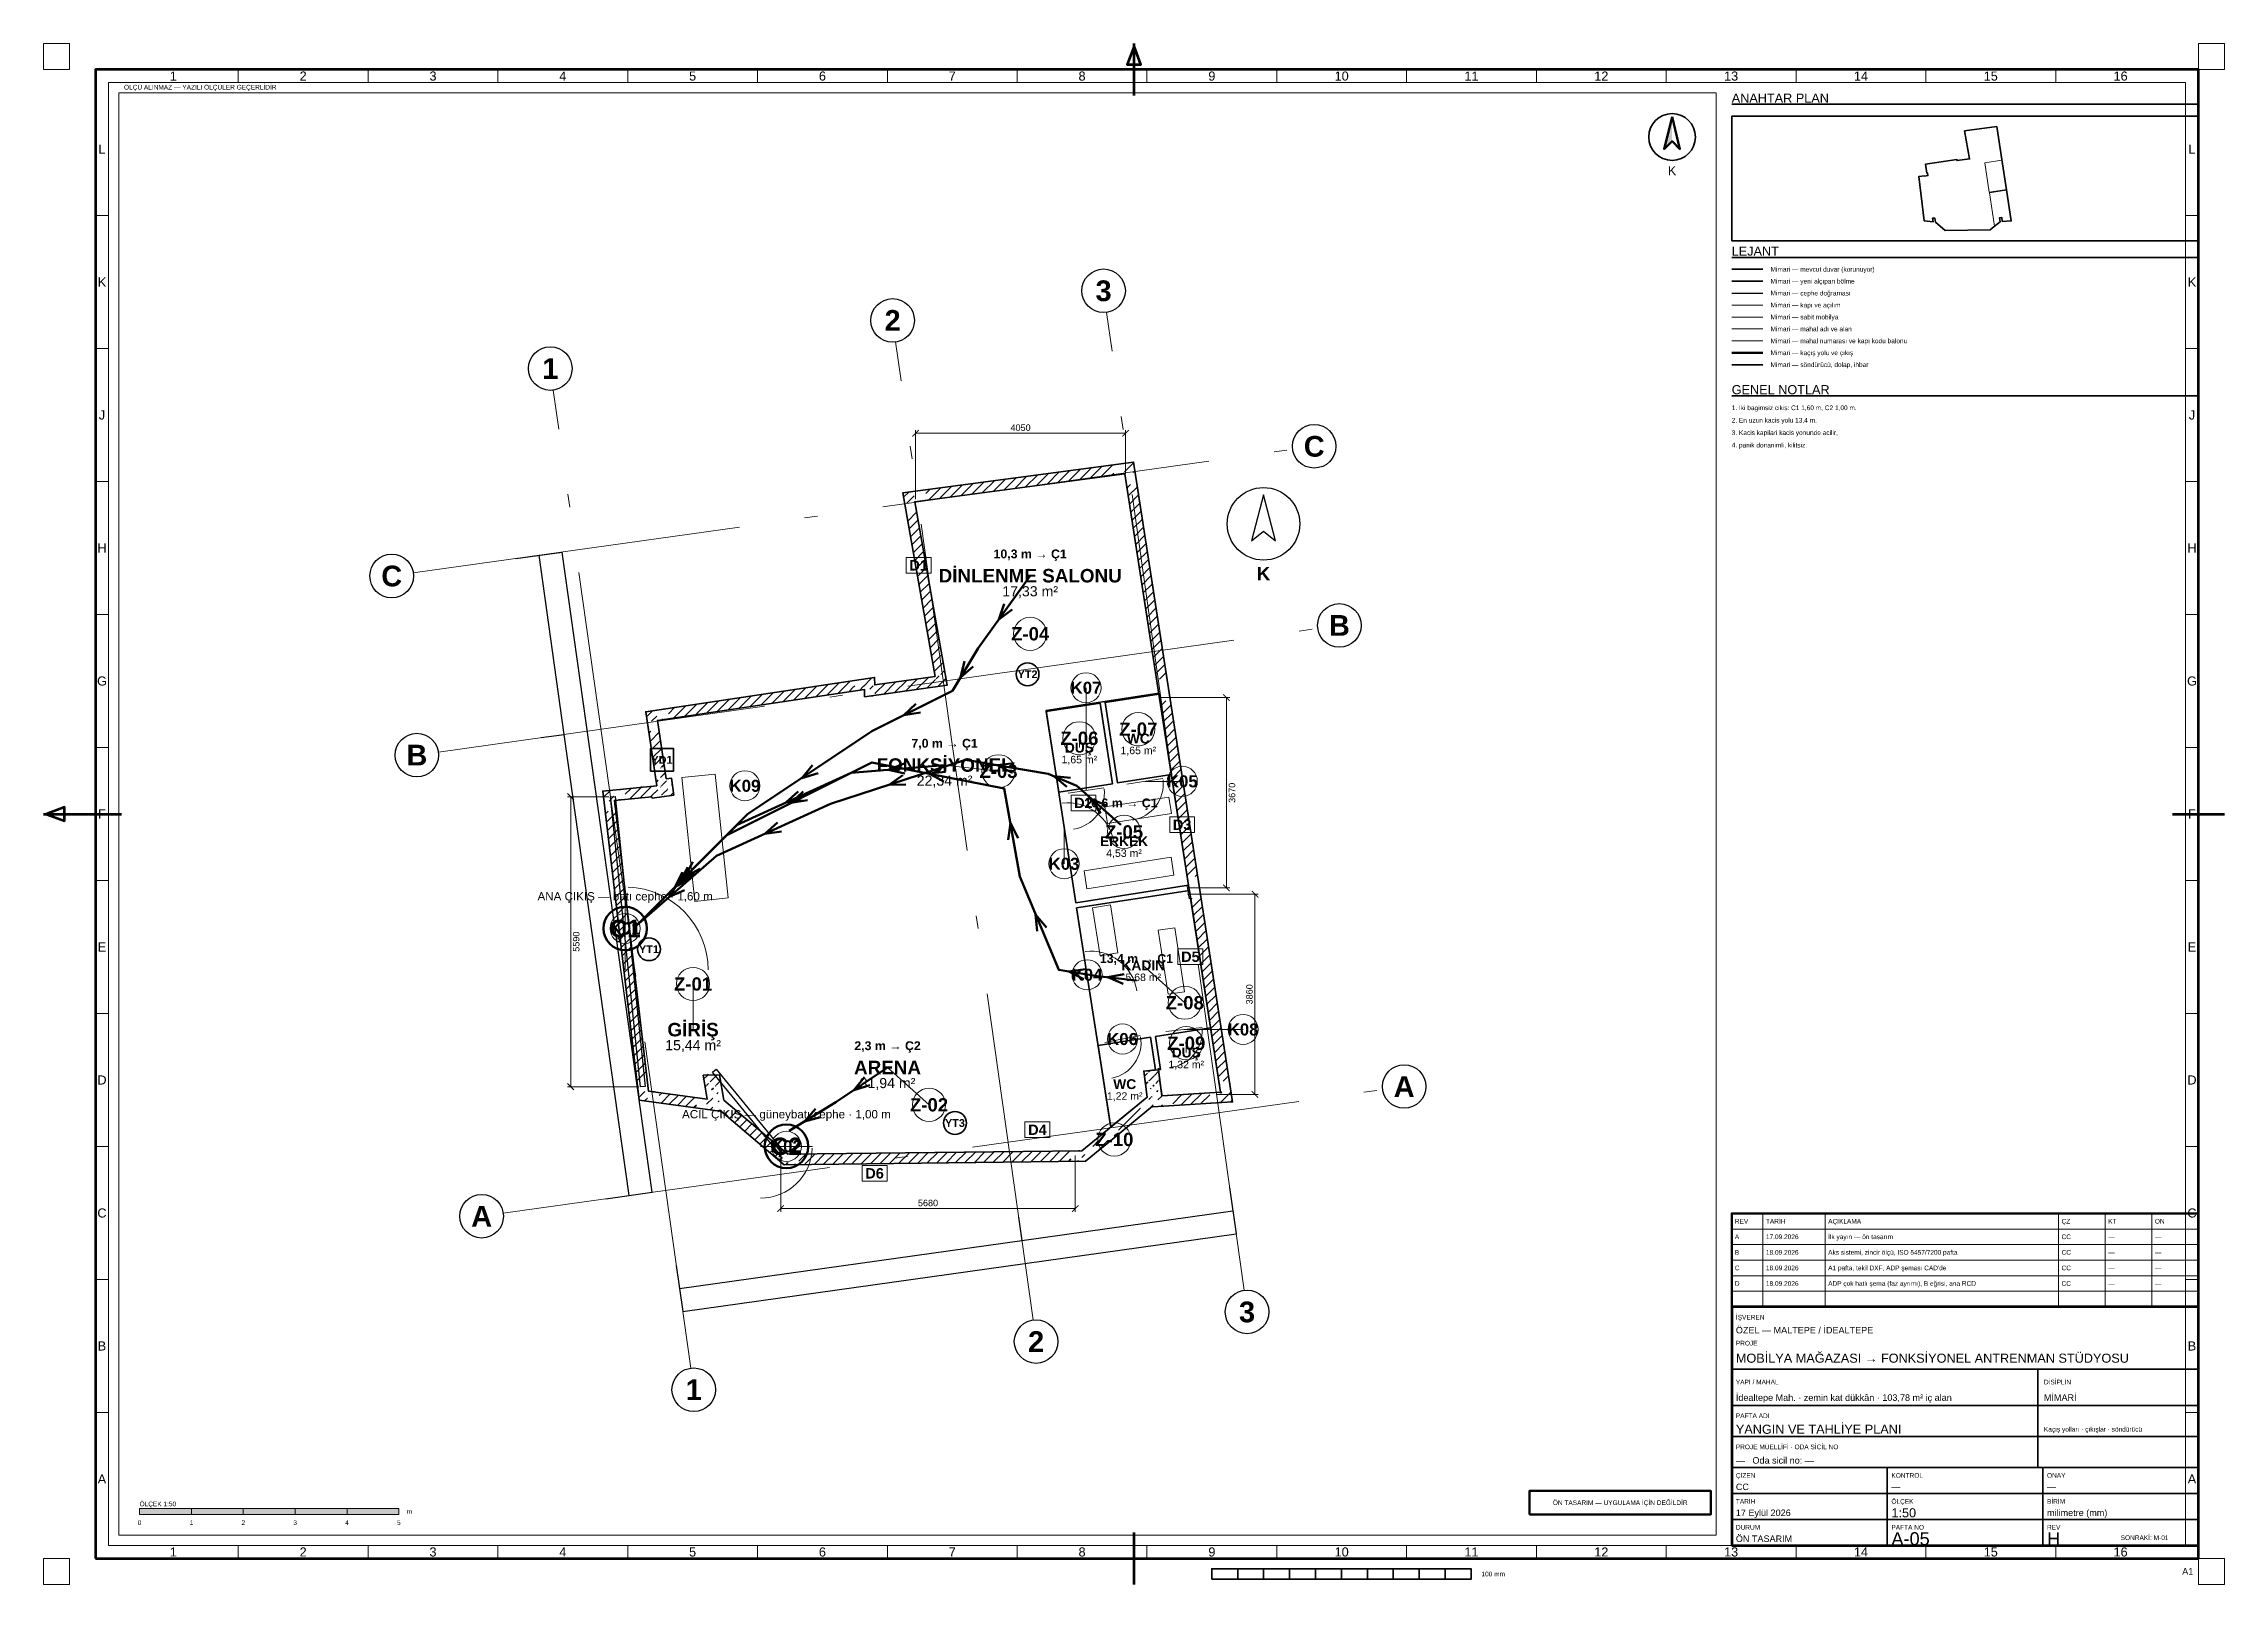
# Paper-space layout 'A-05 YANGIN VE TAHLİYE PLANI' of a CAD drawing. Header units: millimetres. Extents: x 0 to 841, y 0 to 594.
# The model-space entities are those that its viewports show. They can reach past a viewport. Long polylines and large blocks are cut down to what shows.
import ezdxf
from ezdxf.enums import TextEntityAlignment as Align

# ---------------------------------------------------------------- set-up
doc = ezdxf.new("R2010")
doc.units = ezdxf.units.MM
doc.linetypes.add('DASHDOT', pattern=[3.556, 2.54, -0.508, 0, -0.508])
for name, color, linetype, lineweight in [('A-CEPHE', 5, 'Continuous', 25), ('A-DUVAR-MEVCUT', 8, 'Continuous', 35), ('A-DUVAR-YENI', 1, 'Continuous', 35), ('A-KAPI', 8, 'Continuous', 18), ('A-MAHAL', 250, 'Continuous', 18), ('A-MOBILYA', 9, 'Continuous', 18), ('A-YANGIN-EKIP', 1, 'Continuous', 35), ('A-YANGIN-KACIS', 3, 'Continuous', 50), ('A-YAZI', 7, 'Continuous', 13), ('G-AKS-BALON', 8, 'Continuous', 25), ('G-AKS-HAT', 8, 'DASHDOT', 18), ('G-ANTET', 7, 'Continuous', 25), ('G-CERCEVE', 7, 'Continuous', 70), ('G-KUZEY', 7, 'Continuous', 25), ('G-OLCU', 7, 'Continuous', 13), ('G-OLCU-ZINCIR', 7, 'Continuous', 13), ('G-PAFTA-ZON', 8, 'Continuous', 13), ('G-YAZI', 7, 'Continuous', 18)]:
    doc.layers.add(name, color=color, linetype=linetype, lineweight=lineweight)
doc.layers.add('G-VIEWPORT', color=251, linetype='Continuous', lineweight=13, plot=False)
doc.styles.add('GYM', font='arial.ttf')
doc.styles.add('GYM-B', font='arialbd.ttf')
doc.styles.add('OpenSansCondensed-Light', font='OpenSansCondensed-Light.ttf')
doc.dimstyles.new('EZDXF', dxfattribs={"dimtxt": 0.25, "dimasz": 0.175, "dimexe": 0.375, "dimexo": 0.125, "dimgap": 0.1, "dimtad": 1, "dimlfac": 100, "dimzin": 12, "dimdsep": 46, "dimtxsty": 'OpenSansCondensed-Light', "dimblk": 'ARCHTICK', "dimcen": 2.5, "dimazin": 3, "dimtfac": 0.5, "dimtmove": 2, "dimatfit": 3})
doc.dimstyles.new('GYM-50', dxfattribs={"dimscale": 50, "dimtxt": 2.5, "dimasz": 2.5, "dimexe": 1.25, "dimexo": 1.5, "dimgap": 0.9, "dimtad": 1, "dimdec": 0, "dimtxsty": 'GYM', "dimblk": 'ARCHTICK', "dimcen": 2.5, "dimclrd": 7, "dimclre": 7, "dimclrt": 7, "dimazin": 3, "dimtfac": 1, "dimtmove": 0, "dimatfit": 3, "dimlwd": 18, "dimlwe": 13})

# ---------------------------------------------------------------- blocks, each defined once
blk = doc.blocks.new('G_KUZEY')
blk.add_lwpolyline([(0, 560), (-230, -330), (0, -140), (230, -330)], close=True)
blk.add_circle((0, 0), 700)
at = {"style": 'GYM-B'}
blk.add_text('K', height=260, dxfattribs=at).set_placement((0, -960), align=Align.MIDDLE_CENTER)
blk = doc.blocks.new('_ARCHTICK')
at = {"color": 0, "linetype": 'BYBLOCK', "const_width": 0.15}
blk.add_lwpolyline([(-0.5, -0.5), (0.5, 0.5)], dxfattribs=at)

msp = doc.modelspace()

# ---------------------------------------------------------------- hatches: boundary and pattern name
at = {"layer": 'A-DUVAR-MEVCUT'}
h = msp.add_hatch(dxfattribs=at)
h.set_pattern_fill('ANSI31', scale=40)
h.paths.add_polyline_path([(755.9, 6839.6), (760.1, 6814), (957.4615, 6846.37962), (953.2615, 6871.97962)])
h.paths.add_polyline_path([(970.1, 6843.47545), (760.1, 6814), (755.9, 6839.6), (550.1, 6819.23615), (550.1, 7020.21287), (588.37327, 7024), (970.1, 7024)])
h.paths.add_polyline_path([(760.1, 6814), (1177.6, 6872.6), (1149.80064, 7070.65857), (732.30064, 7012.05857)])
h.paths.add_polyline_path([(1148.79926, 7082.6), (1177.6, 6872.6), (967.6, 6843.12455), (967.6, 7082.6)])
h.paths.add_polyline_path([(1177.6, 6872.6), (1133, 7197.8), (934.85479, 7170.6251), (979.45479, 6845.4251)])
h.paths.add_polyline_path([(998.71736, 7407.8), (1032.1, 7184.8), (1133, 7197.8), (1161.80074, 6987.8), (923, 6987.8), (923, 7407.8)])
h.paths.add_polyline_path([(1133, 7197.8), (1032.1, 7184.8), (1057.65684, 6986.4396), (1158.55684, 6999.4396)])
h.paths.add_polyline_path([(1000.66343, 7394.8), (1032.1, 7184.8), (1133, 7197.8), (1163.58364, 6974.8), (822.1, 6974.8), (822.1, 7047.12719), (850.06655, 7049.89447), (822.1, 7236.71433), (822.1, 7394.8)])
h.paths.add_polyline_path([(1032.1, 7184.8), (863.6, 8310.4), (665.80397, 8280.79034), (834.30397, 7155.19034)])
h.paths.add_polyline_path([(1073.6, 8341.83924), (863.6, 8310.4), (895.03657, 8100.4), (692.80804, 8100.4), (653.6, 8362.31433), (653.6, 8481.18967), (915.50741, 8520.4), (1073.6, 8520.4)])
h.paths.add_polyline_path([(863.6, 8310.4), (4855.3, 8908), (4825.68788, 9105.79566), (833.98788, 8508.19566)])
h.paths.add_polyline_path([(4645.3, 9078.78967), (4907.20741, 9118), (5050.72489, 9118), (5053.40565, 8996.24161), (5065.3, 8997.89562), (5065.3, 8795.97116), (4858.4, 8767.2), (4855.3, 8908), (4645.3, 8876.56076)])
h.paths.add_polyline_path([(4855.3, 8908), (4858.4, 8767.2), (5058.35154, 8771.60234), (5055.25154, 8912.40234)])
h.paths.add_polyline_path([(5068.4, 8977.2), (5068.4, 8796.40224), (4858.4, 8767.2), (4855.3, 8908), (4648.4, 8877.02487), (4648.4, 8977.2)])
h.paths.add_polyline_path([(4858.4, 8767.2), (6449.1, 8988.4), (6421.55341, 9186.49388), (4830.85341, 8965.29388)])
h.paths.add_polyline_path([(6412.11555, 9198.4), (6449.1, 8988.4), (6239.1, 8959.19776), (6239.1, 9198.4)])
h.paths.add_polyline_path([(6449.1, 8988.4), (5826, 12526.4), (5629.03136, 12491.71058), (6252.13136, 8953.71058)])
h.paths.add_polyline_path([(6036, 12554.40138), (5826, 12526.4), (5862.98445, 12316.4), (5659.90644, 12316.4), (5616, 12565.70346), (5616, 12700.16874), (5887.72105, 12736.4), (6036, 12736.4)])
h.paths.add_polyline_path([(5826, 12526.4), (9875.8, 13066.4), (9849.36597, 13264.64541), (5799.56597, 12724.64541)])
h.paths.add_polyline_path([(9908.3115, 12856.4), (9875.8, 13066.4), (9665.8, 13038.39862), (9665.8, 13240.16874), (9937.52105, 13276.4), (10045.67113, 13276.4), (10085.8, 13017.19747), (10085.8, 12856.4)])
h.paths.add_polyline_path([(9875.8, 13066.4), (10521.21197, 8897.52123), (10718.85739, 8928.12004), (10073.44542, 13096.99881)])
h.paths.add_polyline_path([(10553.73829, 8687.52123), (10521.21197, 8897.52123), (10488.70047, 9107.52123), (10691.0831, 9107.52123), (10718.85634, 8928.12685), (10731.21197, 8848.35507), (10731.21197, 8687.52123)])
h.paths.add_polyline_path([(10521.21197, 8897.52123), (11110.70061, 5091.60025), (11308.34393, 5122.21268), (10718.85528, 8928.13366)])
h.paths.add_polyline_path([(11143.22349, 4881.60025), (11110.70061, 5091.60025), (11078.17429, 5301.60025), (11280.55908, 5301.60025), (11308.34393, 5122.21268), (11320.70061, 5042.42563), (11320.70061, 4881.60025)])
h.paths.add_polyline_path([(11110.70061, 5091.60025), (11722.09975, 1143.79998), (11919.74355, 1174.40925), (11308.34442, 5122.20951)])
h.paths.add_polyline_path([(11512.09975, 1130.5534), (11722.09975, 1143.79998), (11689.57687, 1353.79998), (11891.96116, 1353.79998), (11932.09975, 1094.62537), (11932.09975, 956.64906), (11569.86991, 933.79998), (11512.09975, 933.79998)])
h.paths.add_polyline_path([(11722.09975, 1143.79998), (10588.6, 1072.3), (10601.19077, 872.69671), (11734.69052, 944.1967)])
h.paths.add_polyline_path([(10378.6, 1282.3), (10561.73131, 1282.3), (10588.6, 1072.3), (10798.6, 1085.54658), (10798.6, 885.14908), (10436.37017, 862.3), (10413.83831, 862.3), (10411.93809, 877.15172), (10393.83456, 862.3), (10378.6, 862.3)])
h.paths.add_polyline_path([(10588.6, 1072.3), (10524, 1577.2), (10325.61719, 1551.81769), (10390.21719, 1046.91769)])
h.paths.add_polyline_path([(10314, 1367.2), (10314, 1558.4237), (10524, 1577.2), (10550.86869, 1367.2)])
h.paths.add_polyline_path([(10524, 1577.2), (10238.8, 1551.7), (10256.61114, 1352.49467), (10541.81114, 1377.99467)])
h.paths.add_polyline_path([(10448.8, 1341.7), (10265.66869, 1341.7), (10238.8, 1551.7), (10448.8, 1570.4763)])
h.paths.add_polyline_path([(10238.8, 1551.7), (10303.4, 1046.8), (10501.78281, 1072.18231), (10437.18281, 1577.08231)])
h.paths.add_polyline_path([(10093.4, 874.52078), (10303.4, 1046.8), (10276.53131, 1256.8), (10513.4, 1256.8), (10513.4, 867.15896), (10414.0187, 860.89009), (10411.93809, 877.15172), (10362.7513, 836.8), (10093.4, 836.8)])
h.paths.add_polyline_path([(10303.4, 1046.8), (9540.39155, 420.84523), (9667.24235, 266.22027), (10430.25079, 892.17505)])
h.paths.add_polyline_path([(9330.39155, 248.48705), (9540.39155, 420.84523), (9750.39155, 593.12445), (9750.39155, 334.43399), (9667.25972, 266.23453), (9599.77378, 210.84523), (9330.39155, 210.84523)])
h.paths.add_polyline_path([(9540.39155, 420.84523), (9046.39991, 15.4), (9173.28544, -139.19645), (9667.27708, 266.24878)])
h.paths.add_polyline_path([(9256.39991, -70.97998), (9119.02362, -183.73201), (8836.39991, -187.16739), (8836.39991, 12.84738), (9046.39991, 15.4), (9256.39991, 187.75817)])
h.paths.add_polyline_path([(9046.39991, 15.4), (3378.1, -53.5), (3380.53088, -253.48523), (9048.83079, -184.58523)])
h.paths.add_polyline_path([(3588.1, -250.96216), (3305.96755, -254.39157), (3168.1, -137.88881), (3168.1, 123.95713), (3378.1, -53.5), (3588.1, -50.94738)])
h.paths.add_polyline_path([(3378.1, -53.5), (2141.7, 991.3), (2012.61127, 838.53842), (3249.01127, -206.26158)])
h.paths.add_polyline_path([(1931.7, 796.08633), (1931.7, 1201.3), (2106.4269, 1201.3), (2141.7, 991.3), (2351.7, 813.84287), (2351.7, 781.3), (2080.34632, 781.3), (2063.38451, 795.63331), (2065.78953, 781.3), (2040.70597, 781.3)])
h.paths.add_polyline_path([(2141.7, 991.3), (2059.9, 1478.3), (1862.66297, 1445.17066), (1944.46297, 958.17066)])
h.paths.add_polyline_path([(1849.9, 1268.3), (1849.9, 1473.66617), (2059.9, 1478.3), (2095.1731, 1268.3)])
h.paths.add_polyline_path([(2059.9, 1478.3), (1747.2, 1471.4), (1751.6121, 1271.44867), (2064.3121, 1278.34867)])
h.paths.add_polyline_path([(1957.2, 1261.4), (1782.43643, 1261.4), (1747.2, 1471.4), (1957.2, 1476.03383)])
h.paths.add_polyline_path([(1747.2, 1471.4), (1824.2, 1012.5), (2021.44265, 1045.59585), (1944.44265, 1504.49585)])
h.paths.add_polyline_path([(2034.2, 1222.5), (2034.2, 802.5), (1884.41791, 802.5), (1614.2, 839.15424), (1614.2, 1040.98586), (1824.2, 1012.5), (1788.96357, 1222.5)])
h.paths.add_polyline_path([(1824.2, 1012.5), (688.9, 1166.5), (662.01681, 968.315), (1797.31681, 814.315)])
h.paths.add_polyline_path([(664.28409, 1376.5), (688.9, 1166.5), (898.9, 1138.01414), (898.9, 956.5), (749.11791, 956.5), (508.31777, 989.16381), (478.9, 1240.12882), (478.9, 1376.5)])
h.paths.add_polyline_path([(688.9, 1166.5), (32.3, 6768), (-166.33998, 6744.7157), (490.26002, 1143.2157)])
h.paths.add_polyline_path([(242.3, 6788.77944), (32.3, 6768), (56.91591, 6558), (-144.45343, 6558), (-177.7, 6841.62882), (-177.7, 6948.19728), (123.49059, 6978), (242.3, 6978)])
h.paths.add_polyline_path([(32.3, 6768), (755.9, 6839.6), (736.20624, 7038.62803), (12.60624, 6967.02803)])
h.paths.add_polyline_path([(965.9, 6842.88594), (760.1, 6814), (755.9, 6839.6), (545.9, 6818.82056), (545.9, 7019.79728), (847.09059, 7049.6), (965.9, 7049.6)])

# ---------------------------------------------------------------- linework, layer by layer
at = {"layer": 'A-CEPHE'}
for points in [[(-44.75972, 6835.35588), (44.75972, 6844.64412), (624.75972, 1254.64412), (535.24028, 1245.35588)], [(3274.7883, 28.54425), (3205.2117, -28.54425), (1925.2117, 1531.45575), (1994.7883, 1588.54425)]]:
    msp.add_lwpolyline(points, close=True, dxfattribs=at)
at = {"layer": 'A-DUVAR-MEVCUT'}
for points in [[(850.06655, 7049.89447), (636.19468, 8478.58391), (5050.25338, 9139.41551), (5053.40565, 8996.24161), (6216.16446, 9157.93285), (5592.86181, 12697.08349), (10043.48371, 13290.52905), (10718.85634, 8928.12685), (11308.34393, 5122.21268), (11953.26152, 957.98393), (10414.0187, 860.89009), (10411.93809, 877.15172), (9667.25972, 266.23453), (9119.02362, -183.73201), (3305.96755, -254.39157), (2063.38451, 795.63331), (2066.37374, 777.81824), (508.31777, 989.16381), (-190.04858, 6946.9754)], [(755.9, 6839.6), (760.1, 6814), (1177.6, 6872.6), (1133, 7197.8), (1032.1, 7184.8), (863.6, 8310.4), (4855.3, 8908), (4858.4, 8767.2), (6449.1, 8988.4), (5826, 12526.4), (9875.8, 13066.4), (10521.21197, 8897.52123), (11110.70061, 5091.60025), (11722.09975, 1143.79998), (10588.6, 1072.3), (10524, 1577.2), (10238.8, 1551.7), (10303.4, 1046.8), (9540.39155, 420.84523), (9046.39991, 15.4), (3378.1, -53.5), (2141.7, 991.3), (2059.9, 1478.3), (1747.2, 1471.4), (1824.2, 1012.5), (688.9, 1166.5), (32.3, 6768)]]:
    msp.add_lwpolyline(points, close=True, dxfattribs=at)
at = {"layer": 'A-DUVAR-YENI'}
for points in [[(8930.5, 4795.6), (11104.4, 5132.3), (10530.7, 8838.2), (8357, 8498.9)], [(8359.63796, 8481.86573), (9397.30877, 8642.50464), (9637.64804, 7089.99763), (8600.06013, 6929.37155)], [(10533.7597, 8818.43543), (10774.09896, 7265.92841), (9736.47089, 7105.29612), (9496.13163, 8657.80313)], [(9603.6, 472.7), (10303.4, 1046.8), (10238.8, 1551.7), (10524, 1577.2), (10588.6, 1072.3), (11722.1, 1143.8), (11119.9, 5032.3), (8946.3, 4695.3)], [(10303.4, 1046.8), (9634.05044, 497.68085), (9600.5238, 492.46201), (9358.88817, 2044.76779), (10368.63975, 2201.94811), (10466.6872, 1572.07561), (10238.8, 1551.7)], [(10558.66058, 1306.30024), (10524, 1577.2), (10518.6784, 1598.06857), (10541.29725, 1580.38314), (10565.99976, 1584.22839), (10467.44979, 2217.32911), (11530.22557, 2382.76331), (11722.1, 1143.8), (10595.02255, 1072.70513)]]:
    msp.add_lwpolyline(points, close=True, dxfattribs=at)
at = {"layer": 'A-KAPI'}
for p, q in [((9917.12007, 7082.45496), (10608.87993, 7189.54504)), ((8781.12007, 6906.45496), (9472.87993, 7013.54504)), ((8771.84363, 5822.29723), (8634.15637, 6711.70277)), ((240, 3500), (240, 5100)), ((9215.84363, 2962.29723), (9078.15637, 3851.70277)), ((9487.90509, 2099.81993), (10174.09491, 2238.18007)), ((10668.18123, 2313.98587), (11363.81877, 2392.01413)), ((2850, 100), (3850, 100))]:
    msp.add_line(p, q, dxfattribs=at)
for centre, radius, start, end in [((9917.12007, 7082.45496), 700, -81.2, 6.8), ((8781.12007, 6906.45496), 700, -81.2, 6.8), ((8771.84363, 5822.29723), 900, 8.8, 96.8), ((240, 3500), 1600, 0, 88), ((9215.84363, 2962.29723), 900, 8.8, 96.8), ((9487.90509, 2099.81993), 700, -78.6, 9.4), ((10668.18123, 2313.98587), 700, -83.6, 4.4), ((2850, 100), 1000, -90, -2)]:
    msp.add_arc(centre, radius, start, end, dxfattribs=at)
at = {"layer": 'A-MAHAL'}
for p, q in [((9127, 6960), (9127, 8940)), ((10135.11529, 7961.86577), (10135.11529, 8141.86577)), ((8998.66203, 7785.93168), (8998.66203, 7965.93168)), ((6400, 7450), (7439.23048, 7330)), ((2550, 7050), (2550, 7050)), ((10263, 7136), (10983, 7136)), ((8703, 6267), (8703, 5547)), ((9859.90516, 5981.42476), (9859.90516, 6161.42476)), ((240, 4300), (240, 4300)), ((9147, 3407), (9147, 3407)), ((10231.05136, 3588.43966), (11031.05136, 2868.43966)), ((1550, 2350), (1550, 3230)), ((9831, 2169), (9831, 2169)), ((11016, 2353), (12156, 2353)), ((11059.72246, 1907.69884), (11059.72246, 2087.69884)), ((5300, 1620), (6100, 900)), ((3350, 100), (3350, 100))]:
    msp.add_line(p, q, dxfattribs=at)
for points in [[(5660, 11150), (6140, 11150), (6140, 11450), (5660, 11450)], [(8837.46134, 6570), (9317.46134, 6570), (9317.46134, 6870), (8837.46134, 6870)], [(10740, 6150), (11220, 6150), (11220, 6450), (10740, 6450)], [(10900, 3604.92268), (11380, 3604.92268), (11380, 3904.92268), (10900, 3904.92268)], [(7950, 270), (8430, 270), (8430, 570), (7950, 570)], [(4810, -570), (5290, -570), (5290, -270), (4810, -270)]]:
    msp.add_lwpolyline(points, close=True, dxfattribs=at)
for centre, radius in [((8050, 9980), 320), ((9127, 8940), 290), ((10135.11529, 8141.86577), 320), ((8998.66203, 7965.93168), 320), ((7439.23048, 7330), 320), ((2550, 7050), 290), ((10983, 7136), 290), ((9859.90516, 6161.42476), 320), ((8703, 5547), 290), ((240, 4300), 290), ((1550, 3230), 320), ((9147, 3407), 290), ((11031.05136, 2868.43966), 320), ((12156, 2353), 290), ((9831, 2169), 290), ((11059.72246, 2087.69884), 320), ((6100, 900), 320), ((9673.01863, 232.83984), 320), ((3350, 100), 290)]:
    msp.add_circle(centre, radius, dxfattribs=at)
at = {"layer": 'A-MOBILYA'}
for points in [[(1977.78546, 7277.39803), (1331.34623, 7209.45452), (1582.21454, 4822.60197), (2228.65377, 4890.54548)], [(9489.35099, 6642.46888), (9538.32954, 6326.23938), (10773.60105, 6517.56185), (10724.6225, 6833.79135)], [(9088.02588, 5411.53909), (9141.59617, 5065.66307), (10821.56543, 5325.86162), (10767.99514, 5671.73765)], [(9599.46699, 4752.47771), (9253.63184, 4698.64419), (9397.44426, 3774.77028), (9743.27941, 3828.60381)], [(10836.46976, 4315.03583), (10520.27762, 4265.81661), (10712.54022, 3030.69107), (11028.73235, 3079.91029)]]:
    msp.add_lwpolyline(points, close=True, dxfattribs=at)
at = {"layer": 'A-YANGIN-EKIP'}
msp.add_lwpolyline([(730, 7330), (1170, 7330), (1170, 7770), (730, 7770)], close=True, dxfattribs=at)
for centre in [(8000, 9200), (700, 3900), (6600, 550)]:
    msp.add_circle(centre, 220, dxfattribs=at)
at = {"layer": 'A-YANGIN-KACIS'}
for p, q in [((7445.37713, 10253.52798), (7546.58535, 10559.96356)), ((7445.37713, 10253.52798), (7702.42433, 10448.65)), ((6706.29066, 9136.31669), (6784.97729, 9449.29318)), ((6706.29066, 9136.31669), (6948.48873, 9349.59109)), ((5614.21111, 8409.08688), (5846.45844, 8633.15618)), ((5614.21111, 8409.08688), (5932.54599, 8462.08476)), ((3650.23095, 7200.15396), (3853.53907, 7450.77655)), ((3650.23095, 7200.15396), (3959.7703, 7291.4297)), ((5320.62176, 7360.05181), (5619.78814, 7481.0698)), ((5320.62176, 7360.05181), (5635.69227, 7290.22024)), ((5328.91084, 7069.06701), (5592.08235, 7255.84663)), ((6098.36353, 7284.6346), (6419.21247, 7319.30197)), ((6098.36353, 7284.6346), (6382.36297, 7131.36951)), ((7422.50942, 7444.95154), (7742.32943, 7488.09128)), ((7422.50942, 7444.95154), (7710.46248, 7299.25009)), ((8508.93562, 7234.4451), (8756.31596, 7027.20408)), ((8508.93562, 7234.4451), (8830.20211, 7203.88836)), ((3336.13403, 6725.51547), (3577.06956, 6940.21513)), ((3336.13403, 6725.51547), (3656.31741, 6765.86986)), ((3439.00311, 6719.50155), (3671.82716, 6942.97153)), ((3439.00311, 6719.50155), (3757.47352, 6771.67881)), ((5328.91084, 7069.06701), (5651.59229, 7073.81624)), ((9240.02919, 6794.09189), (9407.76251, 6518.39024)), ((9240.02919, 6794.09189), (9534.47039, 6661.9925)), ((2936.13403, 6125.51547), (3177.06956, 6340.21513)), ((7668.71864, 6327.26104), (7627.97784, 6007.1266)), ((7668.71864, 6327.26104), (7816.57481, 6040.40842)), ((2936.13403, 6125.51547), (3256.31741, 6165.86986)), ((1297.72078, 5197.72078), (1447.92966, 5483.34845)), ((1397.72078, 5297.72078), (1547.92966, 5583.34845)), ((1089.26531, 4906.77947), (1258.77003, 5181.3956)), ((1197.72078, 5097.72078), (1347.92966, 5383.34845)), ((1197.72078, 5097.72078), (1483.34845, 5247.92966)), ((1297.72078, 5197.72078), (1583.34845, 5347.92966)), ((1397.72078, 5297.72078), (1683.34845, 5447.92966)), ((1089.26531, 4906.77947), (1384.55082, 5036.98062)), ((8155.76923, 4566.15385), (8185.91141, 4244.8482)), ((8155.76923, 4566.15385), (8362.69088, 4318.50631)), ((8797.26069, 3468.43829), (9116.70155, 3514.30122)), ((8797.26069, 3468.43829), (9086.44462, 3325.19539)), ((9546.01534, 3359.0917), (9862.61623, 3421.61968)), ((9546.01534, 3359.0917), (9842.30361, 3231.18887)), ((4650.4614, 1184.80914), (4853.19151, 1435.89951)), ((4650.4614, 1184.80914), (4959.78963, 1276.79785)), ((3696.40927, 581.139), (3909.44448, 823.54748)), ((3696.40927, 581.139), (4009.30794, 660.13455))]:
    msp.add_line(p, q, dxfattribs=at)
for points in [[(8050, 11100), (7050, 9700), (6550, 8880), (5000, 8100), (2600, 6500), (450, 4350)], [(9800, 6300), (8950, 7050), (8400, 7280), (6800, 7550), (4200, 6700), (2000, 5700), (450, 4350)], [(10100, 3300), (9350, 3380), (8600, 3500), (7850, 5300), (7550, 7000), (5000, 7500), (2200, 6100), (450, 4350)], [(6400, 7450), (4600, 7300), (2400, 6300), (450, 4350)], [(5300, 1620), (4300, 950), (3400, 400)]]:
    msp.add_lwpolyline(points, dxfattribs=at)
for centre in [(240, 4300), (3350, 100)]:
    msp.add_circle(centre, 420, dxfattribs=at)
at = {"layer": 'G-AKS-BALON'}
for centre in [(9465.50993, 16592.49282), (5397.82498, 16020.81698), (-1203.03989, 15093.12592), (13526.91556, 13594.11197), (-4260.93918, 11094.19201), (14012.17862, 10141.28591), (-3775.67612, 7641.36596), (15261.38468, 1252.72295), (-2526.47006, -1247.19701), (12231.91446, -3091.49818), (8164.22951, -3663.17402), (1563.36464, -4590.86508)]:
    msp.add_circle(centre, 420, dxfattribs=at)
at = {"layer": 'G-AKS-HAT'}
for p, q in [((12173.46176, -2675.58559), (9523.96264, 16176.58023)), ((8105.77681, -3247.26143), (5456.27769, 15604.90439)), ((1504.91193, -4174.95249), (-1144.58719, 14677.21333)), ((-3845.02659, 11152.64471), (13111.00298, 13535.65926)), ((-3359.76353, 7699.81866), (13596.26603, 10082.83321)), ((-2110.55747, -1188.7443), (14845.47209, 1194.27024))]:
    msp.add_line(p, q, dxfattribs=at)

# ---------------------------------------------------------------- block references
at = {"layer": 'G-KUZEY'}
msp.add_blockref('G_KUZEY', (12550, 12100), dxfattribs=at)

# ---------------------------------------------------------------- texts
at = {"layer": 'A-MAHAL', "style": 'GYM-B'}
for s, height, p in [('D1', 200, (5900, 11300)), ('Z-04', 256, (8050, 9980)), ('K07', 232, (9127, 8940)), ('Z-06', 256, (8998.66203, 7965.93168)), ('Z-07', 256, (10135.11529, 8141.86577)), ('K09', 232, (2550, 7050)), ('Z-03', 256, (7439.23048, 7330)), ('K05', 232, (10983, 7136)), ('D2', 200, (9077.46134, 6720)), ('D3', 200, (10980, 6300)), ('Z-05', 256, (9859.90516, 6161.42476)), ('K03', 232, (8703, 5547)), ('K01', 232, (240, 4300)), ('D5', 200, (11140, 3754.92268)), ('K04', 232, (9147, 3407)), ('Z-01', 256, (1550, 3230)), ('Z-08', 256, (11031.05136, 2868.43966)), ('K06', 232, (9831, 2169)), ('Z-09', 256, (11059.72246, 2087.69884)), ('K08', 232, (12156, 2353)), ('Z-02', 256, (6100, 900)), ('D4', 200, (8190, 420)), ('K02', 232, (3350, 100)), ('Z-10', 256, (9673.01863, 232.83984)), ('D6', 200, (5050, -420))]:
    msp.add_text(s, height=height, dxfattribs=at).set_placement(p, align=Align.MIDDLE_CENTER)
at = {"layer": 'A-YANGIN-EKIP', "style": 'GYM-B'}
for s, p in [('YT2', (8000, 9200)), ('YD1', (950, 7550)), ('YT1', (700, 3900)), ('YT3', (6600, 550))]:
    msp.add_text(s, height=150, dxfattribs=at).set_placement(p, align=Align.MIDDLE_CENTER)
at = {"layer": 'A-YANGIN-KACIS'}
for s, height, style, p in [('10,3 m → Ç1', 170, 'GYM-B', (8050, 11520)), ('7,0 m → Ç1', 170, 'GYM-B', (6400, 7870)), ('10,6 m → Ç1', 170, 'GYM-B', (9800, 6720)), ('ANA ÇIKIŞ — batı cephe · 1,60 m', 160, 'GYM', (240, 4920)), ('Ç1', 336, 'GYM-B', (240, 4300)), ('13,4 m → Ç1', 170, 'GYM-B', (10100, 3720)), ('2,3 m → Ç2', 170, 'GYM-B', (5300, 2040)), ('ACİL ÇIKIŞ — güneybatı cephe · 1,00 m', 160, 'GYM', (3350, 720)), ('Ç2', 336, 'GYM-B', (3350, 100))]:
    msp.add_text(s, height=height, dxfattribs=dict(at, style=style)).set_placement(p, align=Align.MIDDLE_CENTER)
at = {"layer": 'A-YAZI'}
for s, height, style, p in [('DİNLENME SALONU', 260, 'GYM-B', (8050, 11100)), ('17,33 m²', 195, 'GYM', (8050, 10800)), ('WC', 190, 'GYM-B', (10135.11529, 7961.86577)), ('FONKSİYONEL', 260, 'GYM-B', (6400, 7450)), ('1,65 m²', 145, 'GYM', (8998.66203, 7555.93168)), ('DUŞ', 190, 'GYM-B', (8998.66203, 7785.93168)), ('1,65 m²', 145, 'GYM', (10135.11529, 7731.86577)), ('22,34 m²', 195, 'GYM', (6400, 7150)), ('ERKEK', 190, 'GYM-B', (9859.90516, 5981.42476)), ('4,53 m²', 145, 'GYM', (9859.90516, 5751.42476)), ('KADIN', 190, 'GYM-B', (10231.05136, 3588.43966)), ('5,68 m²', 145, 'GYM', (10231.05136, 3358.43966)), ('GİRİŞ', 260, 'GYM-B', (1550, 2350)), ('15,44 m²', 195, 'GYM', (1550, 2050)), ('ARENA', 260, 'GYM-B', (5300, 1620)), ('1,32 m²', 145, 'GYM', (11059.72246, 1677.69884)), ('DUŞ', 190, 'GYM-B', (11059.72246, 1907.69884)), ('31,94 m²', 195, 'GYM', (5300, 1320)), ('WC', 190, 'GYM-B', (9873.01863, 1299.25)), ('1,22 m²', 145, 'GYM', (9873.01863, 1069.25))]:
    msp.add_text(s, height=height, dxfattribs=dict(at, style=style)).set_placement(p, align=Align.MIDDLE_CENTER)
at = {"layer": 'G-AKS-BALON', "style": 'GYM-B'}
for s, p in [('3', (9465.50993, 16592.49282)), ('2', (5397.82498, 16020.81698)), ('1', (-1203.03989, 15093.12592)), ('C', (13526.91556, 13594.11197)), ('C', (-4260.93918, 11094.19201)), ('B', (14012.17862, 10141.28591)), ('B', (-3775.67612, 7641.36596)), ('A', (15261.38468, 1252.72295)), ('A', (-2526.47006, -1247.19701)), ('3', (12231.91446, -3091.49818)), ('2', (8164.22951, -3663.17402)), ('1', (1563.36464, -4590.86508))]:
    msp.add_text(s, height=399, dxfattribs=at).set_placement(p, align=Align.MIDDLE_CENTER)

# ---------------------------------------------------------------- dimensions: what is measured, and where the dimension line sits
at = {"layer": 'G-OLCU'}
for base, p1, p2 in [((5840, 13845), (5840, 12500), (9890, 12990)), ((3240, -1100), (3240, 0), (8920, 0))]:
    msp.add_linear_dim(base=base, p1=p1, p2=p2, dimstyle='GYM-50', dxfattribs=at).render()
for base, p1, p2 in [((11835, 8750), (10470, 8750), (11000, 5080)), ((-810, 6840), (0, 6840), (580, 1250)), ((12385, 1100), (11560, 1100), (11010, 4960))]:
    msp.add_linear_dim(base=base, p1=p1, p2=p2, angle=90, dimstyle='GYM-50', dxfattribs=at).render()
at = {"layer": 'G-OLCU-ZINCIR'}
for base, p1, p2, angle in [((761.21992, -785.14231), (-130.02134, -910.3981), (-1864.49045, 11430.99092), 98), ((-933.60676, 8040.79276), (-1379.2274, 7978.16486), (-1864.49045, 11430.99092), 98), ((315.599294, -847.770206), (-130.021337, -910.398102), (-1379.227396, 7978.164864), 98), ((1351.82152, -3085.65762), (1226.56573, -2194.41635), (11895.11555, -695.04946), 8), ((7890.0585, -1712.34593), (7827.43061, -1266.72529), (11895.11555, -695.04946), 8), ((1289.19363, -2640.03698), (1226.56573, -2194.41635), (7827.43061, -1266.72529), 8)]:
    msp.add_linear_dim(base=base, p1=p1, p2=p2, angle=angle, dimstyle='EZDXF', dxfattribs=at).render()

psp = doc.layouts.new('A-05 YANGIN VE TAHLİYE PLANI')

# ---------------------------------------------------------------- hatches: boundary and pattern name
at = {"layer": 'G-ANTET'}
for color, points in [(7, [(628, 565.74), (624.94, 553.32), (628, 556.38)]), (7, [(37, 27), (57, 27), (57, 29.2), (37, 29.2)]), (0, [(57, 27), (77, 27), (77, 29.2), (57, 29.2)]), (7, [(77, 27), (97, 27), (97, 29.2), (77, 29.2)]), (0, [(97, 27), (117, 27), (117, 29.2), (97, 29.2)]), (7, [(117, 27), (137, 27), (137, 29.2), (117, 29.2)])]:
    psp.add_hatch(color=color, dxfattribs=at).paths.add_polyline_path(points)

# ---------------------------------------------------------------- linework, layer by layer
at = {"layer": 'G-ANTET', "color": 8, "linetype": 'Continuous', "lineweight": 35}
psp.add_line((651, 507), (663, 507), dxfattribs=at)
at = {"layer": 'G-ANTET', "color": 1, "linetype": 'Continuous', "lineweight": 35}
for p, q in [((651, 502.4), (663, 502.4)), ((651, 470.2), (663, 470.2))]:
    psp.add_line(p, q, dxfattribs=at)
at = {"layer": 'G-ANTET', "color": 5, "linetype": 'Continuous', "lineweight": 25}
psp.add_line((651, 497.8), (663, 497.8), dxfattribs=at)
at = {"layer": 'G-ANTET', "color": 8, "linetype": 'Continuous', "lineweight": 18}
psp.add_line((651, 493.2), (663, 493.2), dxfattribs=at)
at = {"layer": 'G-ANTET', "color": 9, "linetype": 'Continuous', "lineweight": 18}
psp.add_line((651, 488.6), (663, 488.6), dxfattribs=at)
at = {"layer": 'G-ANTET', "color": 7, "linetype": 'Continuous', "lineweight": 13}
psp.add_line((651, 484), (663, 484), dxfattribs=at)
at = {"layer": 'G-ANTET', "color": 250, "linetype": 'Continuous', "lineweight": 18}
psp.add_line((651, 479.4), (663, 479.4), dxfattribs=at)
at = {"layer": 'G-ANTET', "color": 3, "linetype": 'Continuous', "lineweight": 50}
psp.add_line((651, 474.8), (663, 474.8), dxfattribs=at)
at = {"layer": 'G-ANTET', "lineweight": 18}
for p, q in [((663, 107), (663, 143)), ((687, 107), (687, 143)), ((777, 107), (777, 143)), ((795, 107), (795, 143)), ((813, 107), (813, 143)), ((651, 137), (831, 137)), ((651, 131), (831, 131)), ((651, 125), (831, 125)), ((651, 119), (831, 119)), ((651, 113), (831, 113)), ((651, 107), (831, 107))]:
    psp.add_line(p, q, dxfattribs=at)
at = {"layer": 'G-ANTET', "lineweight": 35}
for p, q in [((651, 83), (831, 83)), ((769, 69), (769, 83)), ((651, 69), (831, 69)), ((769, 45), (769, 69)), ((651, 57), (831, 57)), ((651, 45), (831, 45)), ((711, 15), (711, 45)), ((771, 15), (771, 45)), ((651, 35), (831, 35)), ((651, 25), (831, 25))]:
    psp.add_line(p, q, dxfattribs=at)
at = {"layer": 'G-ANTET', "lineweight": 50}
for points in [[(628, 565.74), (624.94, 553.32), (628, 556.38), (631.06, 553.32)], [(651, 107), (831, 107), (831, 143), (651, 143)]]:
    psp.add_lwpolyline(points, close=True, dxfattribs=at)
at = {"layer": 'G-ANTET', "lineweight": 35}
for points in [[(651, 518), (831, 518), (831, 566), (651, 566)], [(725.39, 543.02), (725.4, 542.94), (726.67, 543.12), (726.54, 544.11), (726.23, 544.07), (725.71, 547.5), (737.88, 549.32), (737.89, 548.89), (742.74, 549.57), (740.84, 560.35), (753.19, 562), (755.16, 549.29), (756.96, 537.69), (758.82, 525.65), (755.36, 525.43), (755.17, 526.97), (754.3, 526.89), (754.49, 525.35), (752.17, 523.45), (750.66, 522.21), (733.38, 522), (729.61, 525.19), (729.36, 526.67), (728.41, 526.65), (728.64, 525.25), (725.18, 525.72), (723.18, 542.8), (725.39, 543.02)]]:
    psp.add_lwpolyline(points, close=True, dxfattribs=at)
at = {"layer": 'G-ANTET', "lineweight": 13}
for points in [[(750.31, 536.78), (756.94, 537.81), (755.19, 549.11), (748.56, 548.07), (750.31, 536.78)], [(752.36, 523.6), (754.49, 525.35), (754.3, 526.89), (755.17, 526.97), (755.36, 525.43), (758.82, 525.65), (756.98, 537.51), (750.36, 536.48), (752.36, 523.6)]]:
    psp.add_lwpolyline(points, close=True, dxfattribs=at)
at = {"layer": 'G-ANTET', "lineweight": 100}
psp.add_lwpolyline([(651, 15), (831, 15), (831, 107), (651, 107)], close=True, dxfattribs=at)
at = {"layer": 'G-ANTET', "color": 1, "lineweight": 50}
psp.add_lwpolyline([(573, 27), (643, 27), (643, 36), (573, 36)], close=True, dxfattribs=at)
at = {"layer": 'G-ANTET', "lineweight": 18}
for points in [[(37, 27), (57, 27), (57, 29.2), (37, 29.2)], [(57, 27), (77, 27), (77, 29.2), (57, 29.2)], [(77, 27), (97, 27), (97, 29.2), (77, 29.2)], [(97, 27), (117, 27), (117, 29.2), (97, 29.2)], [(117, 27), (137, 27), (137, 29.2), (117, 29.2)]]:
    psp.add_lwpolyline(points, close=True, dxfattribs=at)
at = {"layer": 'G-ANTET', "lineweight": 35}
psp.add_circle((628, 558), 9, dxfattribs=at)
at = {"layer": 'G-CERCEVE', "lineweight": 70}
for p, q in [((420.5, 574), (420.5, 594)), ((0, 297), (30, 297)), ((821, 297), (841, 297)), ((420.5, 0), (420.5, 20))]:
    psp.add_line(p, q, dxfattribs=at)
at = {"layer": 'G-CERCEVE', "lineweight": 35}
for p, q in [((450.5, 2), (450.5, 6)), ((460.5, 2), (460.5, 6)), ((470.5, 2), (470.5, 6)), ((480.5, 2), (480.5, 6)), ((490.5, 2), (490.5, 6)), ((500.5, 2), (500.5, 6)), ((510.5, 2), (510.5, 6)), ((520.5, 2), (520.5, 6)), ((530.5, 2), (530.5, 6)), ((540.5, 2), (540.5, 6)), ((550.5, 2), (550.5, 6))]:
    psp.add_line(p, q, dxfattribs=at)
at = {"layer": 'G-CERCEVE', "lineweight": 13}
for points in [[(0, 584), (10, 584), (10, 594), (0, 594)], [(831, 584), (841, 584), (841, 594), (831, 594)], [(0, 0), (10, 0), (10, 10), (0, 10)], [(831, 0), (841, 0), (841, 10), (831, 10)]]:
    psp.add_lwpolyline(points, close=True, dxfattribs=at)
at = {"layer": 'G-CERCEVE', "lineweight": 70}
for points in [[(420.5, 593), (417.9, 586), (423.1, 586)], [(20, 10), (831, 10), (831, 584), (20, 584)], [(1, 297), (8, 294.4), (8, 299.6)]]:
    psp.add_lwpolyline(points, close=True, dxfattribs=at)
at = {"layer": 'G-CERCEVE', "lineweight": 18}
psp.add_lwpolyline([(29, 19), (645, 19), (645, 575), (29, 575)], close=True, dxfattribs=at)
at = {"layer": 'G-CERCEVE', "lineweight": 35}
psp.add_lwpolyline([(450.5, 2), (550.5, 2), (550.5, 6), (450.5, 6)], close=True, dxfattribs=at)
at = {"layer": 'G-PAFTA-ZON', "lineweight": 13}
for p, q in [((75.06, 579), (75.06, 584)), ((125.12, 579), (125.12, 584)), ((175.19, 579), (175.19, 584)), ((225.25, 579), (225.25, 584)), ((275.31, 579), (275.31, 584)), ((325.38, 579), (325.38, 584)), ((375.44, 579), (375.44, 584)), ((425.5, 579), (425.5, 584)), ((475.56, 579), (475.56, 584)), ((525.62, 579), (525.62, 584)), ((575.69, 579), (575.69, 584)), ((625.75, 579), (625.75, 584)), ((675.81, 579), (675.81, 584)), ((725.88, 579), (725.88, 584)), ((775.94, 579), (775.94, 584)), ((20, 527.73), (25, 527.73)), ((826, 527.73), (831, 527.73)), ((20, 476.45), (25, 476.45)), ((826, 476.45), (831, 476.45)), ((20, 425.18), (25, 425.18)), ((826, 425.18), (831, 425.18)), ((20, 373.91), (25, 373.91)), ((826, 373.91), (831, 373.91)), ((20, 322.64), (25, 322.64)), ((826, 322.64), (831, 322.64)), ((20, 271.36), (25, 271.36)), ((826, 271.36), (831, 271.36)), ((20, 220.09), (25, 220.09)), ((826, 220.09), (831, 220.09)), ((20, 168.82), (25, 168.82)), ((826, 168.82), (831, 168.82)), ((20, 117.55), (25, 117.55)), ((826, 117.55), (831, 117.55)), ((20, 66.27), (25, 66.27)), ((826, 66.27), (831, 66.27)), ((75.06, 10), (75.06, 15)), ((125.12, 10), (125.12, 15)), ((175.19, 10), (175.19, 15)), ((225.25, 10), (225.25, 15)), ((275.31, 10), (275.31, 15)), ((325.38, 10), (325.38, 15)), ((375.44, 10), (375.44, 15)), ((425.5, 10), (425.5, 15)), ((475.56, 10), (475.56, 15)), ((525.62, 10), (525.62, 15)), ((575.69, 10), (575.69, 15)), ((625.75, 10), (625.75, 15)), ((675.81, 10), (675.81, 15)), ((725.88, 10), (725.88, 15)), ((775.94, 10), (775.94, 15))]:
    psp.add_line(p, q, dxfattribs=at)
psp.add_lwpolyline([(25, 15), (826, 15), (826, 579), (25, 579)], close=True, dxfattribs=at)
at = {"layer": 'G-YAZI', "lineweight": 35}
for p, q in [((651, 570.6), (831, 570.6)), ((651, 511.6), (831, 511.6)), ((651, 458.2), (831, 458.2))]:
    psp.add_line(p, q, dxfattribs=at)

# ---------------------------------------------------------------- texts
at = {"layer": 'G-ANTET', "style": 'GYM'}
for s, height, p in [('K', 3.5, (628, 545)), ('0', 1.8, (37, 23.8)), ('1', 1.8, (57, 23.8)), ('2', 1.8, (77, 23.8)), ('3', 1.8, (97, 23.8)), ('4', 1.8, (117, 23.8)), ('5', 1.8, (137, 23.8))]:
    psp.add_text(s, height=height, dxfattribs=at).set_placement(p, align=Align.MIDDLE_CENTER)
for s, height, p in [('A', 1.8, (652.2, 134)), ('REV', 1.8, (652.2, 140)), ('TARİH', 1.8, (664.2, 140)), ('17.09.2026', 1.8, (664.2, 134)), ('AÇIKLAMA', 1.8, (688.2, 140)), ('İlk yayın — ön tasarım', 1.8, (688.2, 134)), ('ÇZ', 1.8, (778.2, 140)), ('CC', 1.8, (778.2, 134)), ('KT', 1.8, (796.2, 140)), ('ON', 1.8, (814.2, 140)), ('B', 1.8, (652.2, 128)), ('18.09.2026', 1.8, (664.2, 128)), ('Aks sistemi, zincir ölçü, ISO 5457/7200 pafta', 1.8, (688.2, 128)), ('CC', 1.8, (778.2, 128)), ('—', 1.8, (796.2, 134)), ('—', 1.8, (796.2, 128)), ('—', 1.8, (814.2, 134)), ('—', 1.8, (814.2, 128)), ('C', 1.8, (652.2, 122)), ('18.09.2026', 1.8, (664.2, 122)), ("A1 pafta, tekil DXF, ADP şeması CAD'de", 1.8, (688.2, 122)), ('CC', 1.8, (778.2, 122)), ('—', 1.8, (796.2, 122)), ('—', 1.8, (814.2, 122)), ('D', 1.8, (652.2, 116)), ('18.09.2026', 1.8, (664.2, 116)), ('ADP çok hatlı şema (faz ayrımı), B eğrisi, ana RCD', 1.8, (688.2, 116)), ('CC', 1.8, (778.2, 116)), ('—', 1.8, (796.2, 116)), ('—', 1.8, (814.2, 116)), ('İŞVEREN', 1.8, (652.6, 103)), ('ÖZEL — MALTEPE / İDEALTEPE', 2.5, (652.6, 98)), ('PROJE', 1.8, (652.6, 93)), ('MOBİLYA MAĞAZASI → FONKSİYONEL ANTRENMAN STÜDYOSU', 3.5, (652.6, 87.2)), ('YAPI / MAHAL', 1.8, (652.6, 78)), ('DİSİPLİN', 1.8, (771.4, 78)), ('İdealtepe Mah. · zemin kat dükkân · 103,78 m² iç alan', 2.5, (652.6, 72)), ('MİMARİ', 2.5, (771.4, 72)), ('YANGIN VE TAHLİYE PLANI', 3.5, (652.6, 59.8)), ('PAFTA ADI', 1.8, (652.6, 65)), ('Kaçış yolları · çıkışlar · söndürücü', 1.8, (771.4, 59.8)), ('PROJE MÜELLİFİ · ODA SİCİL NO', 1.8, (652.6, 53)), ('—   Oda sicil no: —', 2.5, (652.6, 47.8)), ('ÇİZEN', 1.8, (652.6, 42)), ('KONTROL', 1.8, (712.6, 42)), ('ONAY', 1.8, (772.6, 42)), ('CC', 2.5, (652.6, 37.6)), ('—', 2.5, (712.6, 37.6)), ('—', 2.5, (772.6, 37.6)), ('ÖLÇEK 1:50', 1.8, (37, 31)), ('m', 1.8, (140, 28.1)), ('TARİH', 1.8, (652.6, 32)), ('17 Eylül 2026', 2.5, (652.6, 27.6)), ('ÖLÇEK', 1.8, (712.6, 32)), ('1:50', 3.5, (712.6, 27.6)), ('BİRİM', 1.8, (772.6, 32)), ('milimetre (mm)', 2.5, (772.6, 27.6)), ('ÖN TASARIM', 2.5, (652.6, 17.6)), ('DURUM', 1.8, (652.6, 22)), ('A-05', 5, (712.6, 17.6)), ('PAFTA NO', 1.8, (712.6, 22)), ('REV', 1.8, (772.6, 22)), ('H', 5, (772.6, 17.6)), ('SONRAKİ: M-01', 1.8, (801, 18))]:
    psp.add_text(s, height=height, dxfattribs=at).set_placement(p, align=Align.MIDDLE_LEFT)
at = {"layer": 'G-ANTET', "color": 1, "style": 'GYM'}
psp.add_text('ÖN TASARIM — UYGULAMA İÇİN DEĞİLDİR', height=1.8, dxfattribs=at).set_placement((608, 31.5), align=Align.MIDDLE_CENTER)
at = {"layer": 'G-CERCEVE', "style": 'GYM'}
psp.add_text('100 mm', height=1.8, dxfattribs=at).set_placement((554.5, 4), align=Align.MIDDLE_LEFT)
psp.add_text('A1', height=2.5, dxfattribs=at).set_placement((829, 5), align=Align.MIDDLE_RIGHT)
at = {"layer": 'G-PAFTA-ZON', "style": 'GYM'}
for s, p in [('1', (50.03, 581.5)), ('2', (100.09, 581.5)), ('3', (150.16, 581.5)), ('4', (200.22, 581.5)), ('5', (250.28, 581.5)), ('6', (300.34, 581.5)), ('7', (350.41, 581.5)), ('8', (400.47, 581.5)), ('9', (450.53, 581.5)), ('10', (500.59, 581.5)), ('11', (550.66, 581.5)), ('12', (600.72, 581.5)), ('13', (650.78, 581.5)), ('14', (700.84, 581.5)), ('15', (750.91, 581.5)), ('16', (800.97, 581.5)), ('L', (22.5, 553.36)), ('L', (828.5, 553.36)), ('K', (22.5, 502.09)), ('K', (828.5, 502.09)), ('J', (22.5, 450.82)), ('J', (828.5, 450.82)), ('H', (22.5, 399.55)), ('H', (828.5, 399.55)), ('G', (22.5, 348.27)), ('G', (828.5, 348.27)), ('F', (22.5, 297)), ('F', (828.5, 297)), ('E', (22.5, 245.73)), ('E', (828.5, 245.73)), ('D', (22.5, 194.45)), ('D', (828.5, 194.45)), ('C', (22.5, 143.18)), ('C', (828.5, 143.18)), ('B', (22.5, 91.91)), ('B', (828.5, 91.91)), ('A', (22.5, 40.64)), ('A', (828.5, 40.64)), ('1', (50.03, 12.5)), ('2', (100.09, 12.5)), ('3', (150.16, 12.5)), ('4', (200.22, 12.5)), ('5', (250.28, 12.5)), ('6', (300.34, 12.5)), ('7', (350.41, 12.5)), ('8', (400.47, 12.5)), ('9', (450.53, 12.5)), ('10', (500.59, 12.5)), ('11', (550.66, 12.5)), ('12', (600.72, 12.5)), ('13', (650.78, 12.5)), ('14', (700.84, 12.5)), ('15', (750.91, 12.5)), ('16', (800.97, 12.5))]:
    psp.add_text(s, height=3.5, dxfattribs=at).set_placement(p, align=Align.MIDDLE_CENTER)
at = {"layer": 'G-YAZI', "style": 'GYM'}
for s, height, p in [('ÖLÇÜ ALINMAZ — YAZILI ÖLÇÜLER GEÇERLİDİR', 1.8, (31, 577.2)), ('ANAHTAR PLAN', 3.5, (651, 573)), ('LEJANT', 3.5, (651, 514)), ('Mimari — mevcut duvar (korunuyor)', 1.8, (666, 507)), ('Mimari — yeni alçıpan bölme', 1.8, (666, 502.4)), ('Mimari — cephe doğraması', 1.8, (666, 497.8)), ('Mimari — kapı ve açılım', 1.8, (666, 493.2)), ('Mimari — sabit mobilya', 1.8, (666, 488.6)), ('Mimari — mahal adı ve alan', 1.8, (666, 484)), ('Mimari — mahal numarası ve kapı kodu balonu', 1.8, (666, 479.4)), ('Mimari — kaçış yolu ve çıkış', 1.8, (666, 474.8)), ('Mimari — söndürücü, dolap, ihbar', 1.8, (666, 470.2)), ('1. Iki bagimsiz cikis: C1 1,60 m, C2 1,00 m.', 1.8, (651, 453.6)), ('GENEL NOTLAR', 3.5, (651, 460.6)), ('2. En uzun kacis yolu 13,4 m.', 1.8, (651, 448.8)), ('4. panik donanimli, kilitsiz.', 1.8, (651, 439.2)), ('3. Kacis kapilari kacis yonunde acilir,', 1.8, (651, 444))]:
    psp.add_text(s, height=height, dxfattribs=at).set_placement(p, align=Align.MIDDLE_LEFT)

# ---------------------------------------------------------------- viewports
at = {"layer": 'G-VIEWPORT'}
psp.add_viewport(center=(337, 297), size=(616, 556), view_center_point=(5877.12757, 6506.39368), view_height=27800, dxfattribs=at)

doc.saveas('drawing.dxf')
